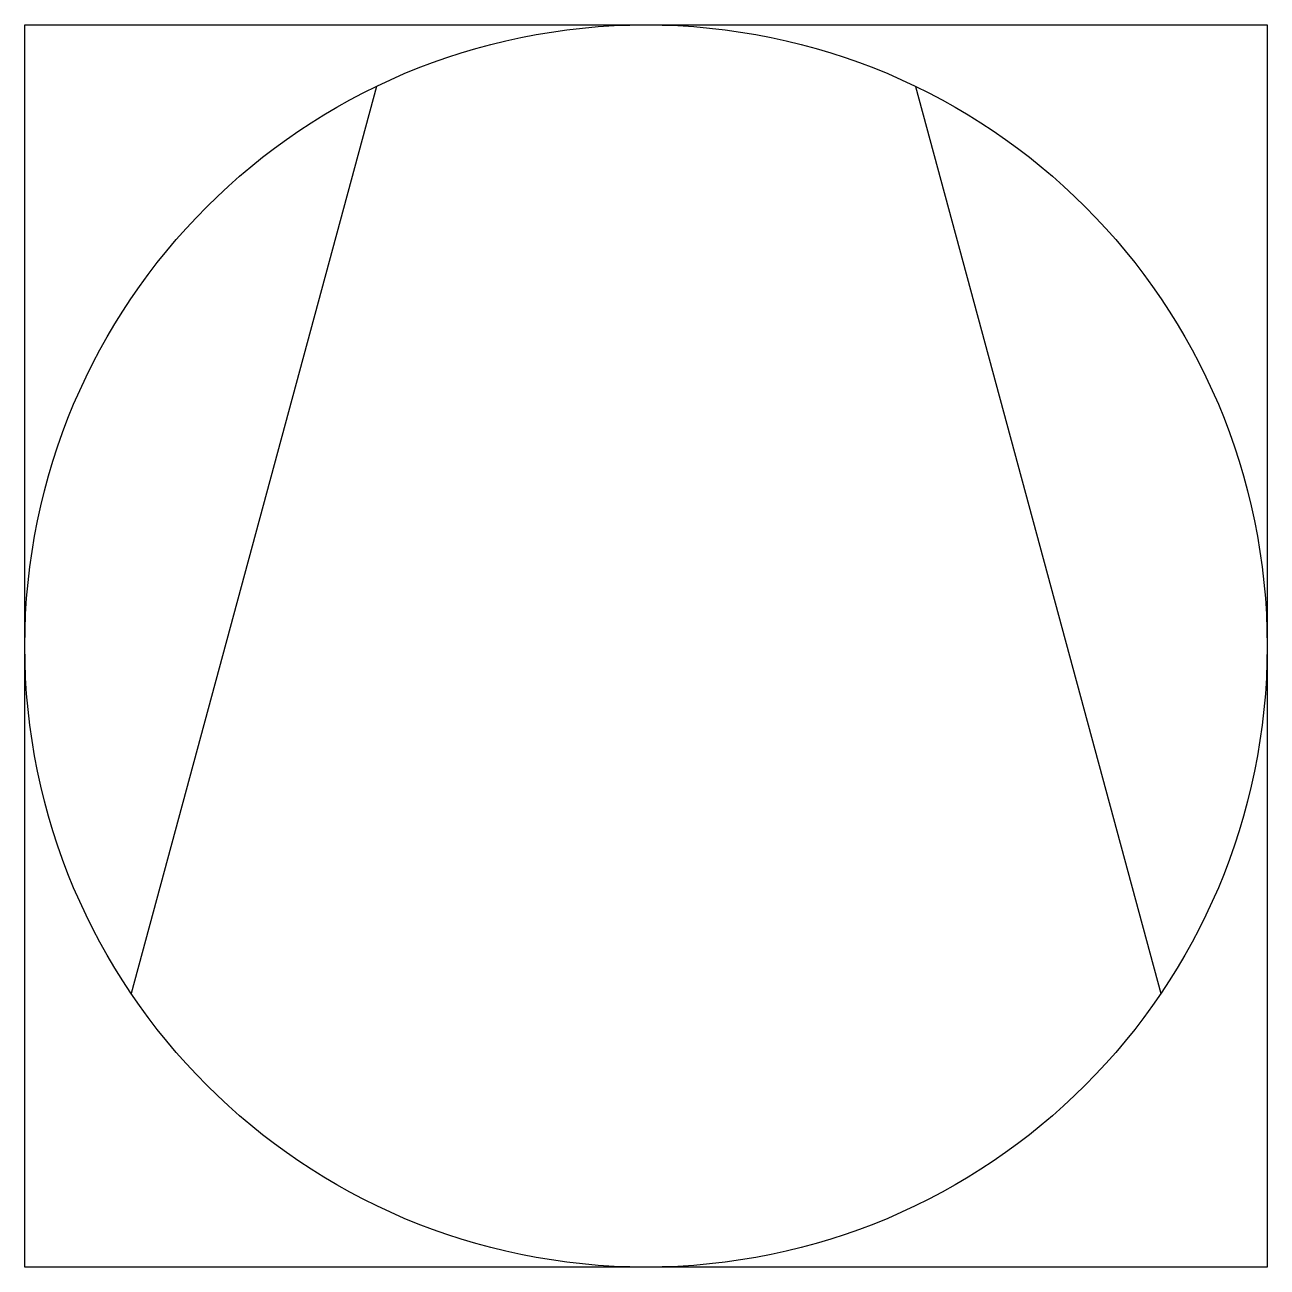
# Model space of a CAD drawing. Header units: millimetres. Extents: x -113 to 113, y -113 to 113.
import ezdxf

# ---------------------------------------------------------------- set-up
doc = ezdxf.new("R2010")
doc.units = ezdxf.units.MM

msp = doc.modelspace()

# ---------------------------------------------------------------- linework, layer by layer
at = {"color": 0, "linetype": 'ByBlock', "lineweight": -2}
for p, q in [((-112.5, -112.5), (-112.5, 112.5)), ((-112.5, 112.5), (112.5, 112.5)), ((112.5, 112.5), (112.5, -112.5)), ((-48.84, 101.34), (-93.24, -62.95)), ((48.84, 101.34), (93.24, -62.95)), ((112.5, -112.5), (-112.5, -112.5))]:
    msp.add_line(p, q, dxfattribs=at)
msp.add_circle((0, 0), 112.5, dxfattribs=at)

doc.saveas('drawing.dxf')
